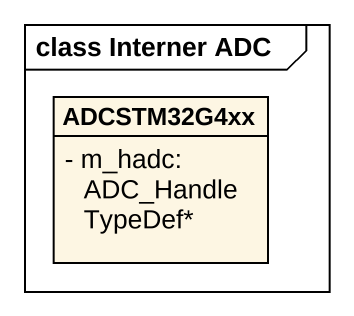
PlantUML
@startuml
mainframe class Interner ADC
hide circle
hide empty members
skinparam classAttributeIconSize 0
class ADCSTM32G4xx {
  - m_hadc: ADC_HandleTypeDef*
}
@enduml
